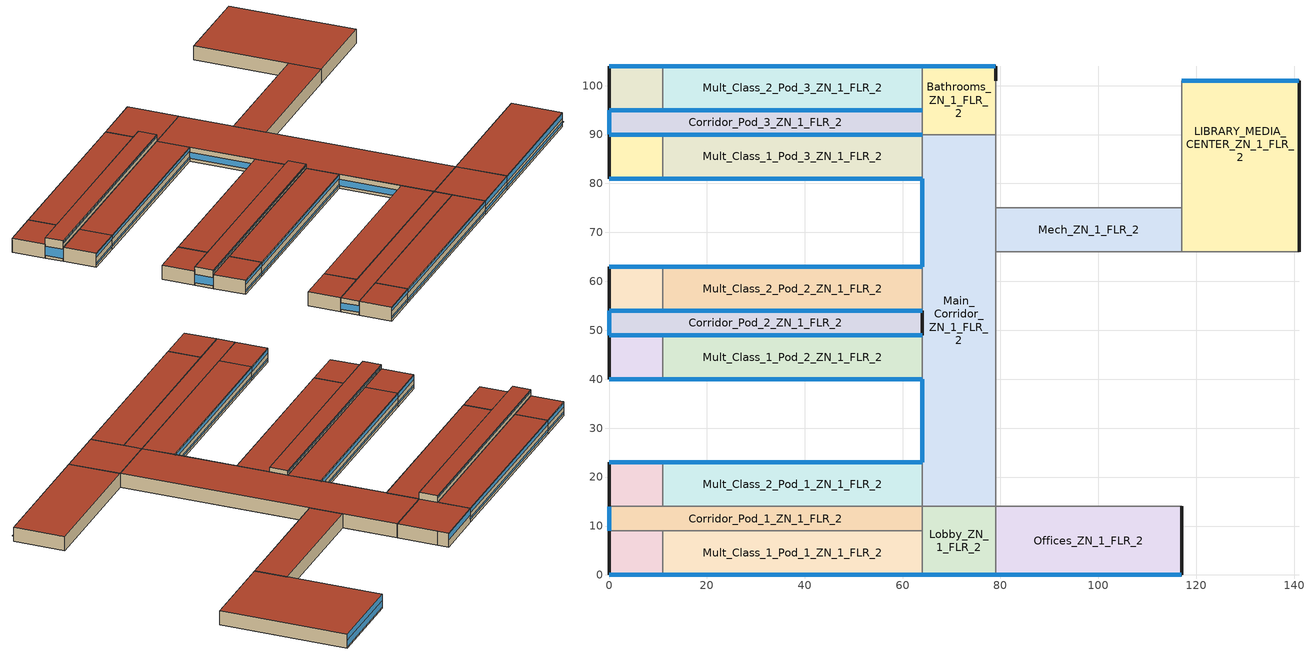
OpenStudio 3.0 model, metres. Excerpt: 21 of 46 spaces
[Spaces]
Bathrooms_ZN_1_FLR_2
 floor to Bathrooms_ZN_1_FLR_1: 79,104 79,90 64,90 64,104 z4
 wall outside: 79,101 79,104 64,104 z4:8
 wall to Mult_Class_2_Pod_3_ZN_1_FLR_2: 64,104 64,95 z4:8
 wall to Main_Corridor_ZN_1_FLR_2: 64,90 79,90 z4:8
 wall to Auditorium_ZN_1_FLR_1: 79,90 79,101 z4:8
 wall to Corridor_Pod_3_ZN_1_FLR_2: 64,95 64,90 z4:8
 window (ZEDG-K12 Daylight Glazing North): 78.97,104 64.03,104 z6.08:7.7
 roof outside: 79,90 79,104 64,104 64,90 z8
Mult_Class_2_Pod_3_ZN_1_FLR_2
 floor to Mult_Class_2_Pod_3_ZN_1_FLR_1: 64,104 64,95 11,95 11,104 z4
 wall outside: 64,104 11,104 z4:8
 wall to Corridor_Pod_3_ZN_1_FLR_2: 11,95 64,95 z4:8
 wall to Corner_Class_2_Pod_3_ZN_1_FLR_2: 11,104 11,95 z4:8
 window (ZEDG-K12 View Glazing North): 63.97,104 11.03,104 z4.76:5.21
 window (ZEDG-K12 Daylight Glazing North): 63.97,104 11.03,104 z6.66:7.7
 roof outside: 64,95 64,104 11,104 11,95 z8
Corner_Class_2_Pod_3_ZN_1_FLR_2
 floor to Corner_Class_2_Pod_3_ZN_1_FLR_1: 11,104 11,95 0,95 0,104 z4
 wall outside: 11,104 0,104 0,95 z4:8
 wall to Corridor_Pod_3_ZN_1_FLR_2: 0,95 11,95 z4:8
 window (ZEDG-K12 View Glazing North): 10.97,104 0.03,104 z4.76:5.21
 window (ZEDG-K12 Daylight Glazing North): 10.97,104 0.03,104 z6.66:7.7
 roof outside: 11,95 11,104 0,104 0,95 z8
Mult_Class_2_Pod_2_ZN_1_FLR_2
 floor to Mult_Class_2_Pod_2_ZN_1_FLR_1: 64,63 64,54 11,54 11,63 z4
 wall outside: 64,63 11,63 z4:8
 wall to Corner_Class_2_Pod_2_ZN_1_FLR_2: 11,63 11,54 z4:8
 wall to Corridor_Pod_2_ZN_1_FLR_2: 11,54 64,54 z4:8
 wall to Main_Corridor_ZN_1_FLR_2: 64,54 64,63 z4:8
 window (ZEDG-K12 View Glazing North): 63.97,63 11.03,63 z4.76:5.21
 window (ZEDG-K12 Daylight Glazing North): 63.97,63 11.03,63 z6.66:7.7
 roof outside: 64,54 64,63 11,63 11,54 z8
Corridor_Pod_2_ZN_1_FLR_2
 floor to Corridor_Pod_2_ZN_1_FLR_1: 64,54 64,49 0,49 0,54 z4
 wall outside: 0,54 0,49 z4:9.22; 0,49 64,49 64,54 0,54 z8:9.22
 wall to Corner_Class_1_Pod_2_ZN_1_FLR_2: 0,49 11,49 z4:8
 wall to Main_Corridor_ZN_1_FLR_2: 64,49 64,54 z4:8
 wall to Corner_Class_2_Pod_2_ZN_1_FLR_2: 11,54 0,54 z4:8
 wall to Mult_Class_1_Pod_2_ZN_1_FLR_2: 11,49 64,49 z4:8
 window (ZEDG-K12 Daylight Glazing North): 63.97,54 0.03,54 z8.63:8.91
 window (ZEDG-K12 Daylight Glazing South): 0.03,49 63.97,49 z8.7:8.91
 window (ZEDG-K12 View Glazing EastWest): 0,53.97 0,49.03 z4.76:7.13
 roof outside: 64,49 64,54 0,54 0,49 z9.22
Corner_Class_2_Pod_2_ZN_1_FLR_2
 floor to Corner_Class_2_Pod_2_ZN_1_FLR_1: 11,63 11,54 0,54 0,63 z4
 wall outside: 11,63 0,63 0,54 z4:8
 window (ZEDG-K12 View Glazing North): 10.97,63 0.03,63 z4.76:5.21
 window (ZEDG-K12 Daylight Glazing North): 10.97,63 0.03,63 z6.66:7.7
 roof outside: 11,54 11,63 0,63 0,54 z8
Mult_Class_1_Pod_2_ZN_1_FLR_2
 floor to Mult_Class_1_Pod_2_ZN_1_FLR_1: 64,49 64,40 11,40 11,49 z4
 wall outside: 11,40 64,40 z4:8
 wall to Main_Corridor_ZN_1_FLR_2: 64,40 64,49 z4:8
 wall to Corner_Class_1_Pod_2_ZN_1_FLR_2: 11,49 11,40 z4:8
 window (ZEDG-K12 View Glazing South): 11.03,40 63.97,40 z4.76:5.21
 window (ZEDG-K12 Daylight Glazing South): 11.03,40 63.97,40 z6.93:7.7
 roof outside: 64,40 64,49 11,49 11,40 z8
Mech_ZN_1_FLR_2
 floor to Mech_ZN_1_FLR_1: 117,75 117,66 79,66 79,75 z4
 wall to Main_Corridor_ZN_1_FLR_2: 79,75 79,66 z4:8
 wall to LIBRARY_MEDIA_CENTER_ZN_1_FLR_2: 117,66 117,75 z4:8
 wall to Gym_ZN_1_FLR_1: 79,66 117,66 z4:8
 wall to Auditorium_ZN_1_FLR_1: 117,75 79,75 z4:8
 roof outside: 117,66 117,75 79,75 79,66 z8
Corner_Class_2_Pod_1_ZN_1_FLR_2
 floor to Corner_Class_2_Pod_1_ZN_1_FLR_1: 11,23 11,14 0,14 0,23 z4
 wall outside: 11,23 0,23 0,14 z4:8
 wall to Mult_Class_2_Pod_1_ZN_1_FLR_2: 11,14 11,23 z4:8
 wall to Corridor_Pod_1_ZN_1_FLR_2: 0,14 11,14 z4:8
 window (ZEDG-K12 View Glazing North): 10.97,23 0.03,23 z4.76:5.21
 window (ZEDG-K12 Daylight Glazing North): 10.97,23 0.03,23 z6.66:7.7
 roof outside: 11,14 11,23 0,23 0,14 z8
Offices_ZN_1_FLR_2
 floor to Offices_ZN_1_FLR_1: 117,14 117,0 79,0 79,14 z4
 wall outside: 79,0 117,0 117,14 z4:8
 wall to Gym_ZN_1_FLR_1: 117,14 79,14 z4:8
 wall to Lobby_ZN_1_FLR_2: 79,14 79,0 z4:8
 window (ZEDG-K12 View Glazing South): 79.03,0 116.97,0 z4.76:5.46
 window (ZEDG-K12 Daylight Glazing South): 79.03,0 116.97,0 z6.5:7.7
 roof outside: 117,0 117,14 79,14 79,0 z8
LIBRARY_MEDIA_CENTER_ZN_1_FLR_2
 floor to Kitchen_ZN_1_FLR_1: 141,75 141,66 117,66 117,75 z4
 floor to Cafeteria_ZN_1_FLR_1: 141,101 141,75 117,75 117,101 z4
 wall outside: 141,66 141,101 117,101 z4:8
 wall to Aux_Gym_ZN_1_FLR_1: 117,66 141,66 z4:8
 wall to Auditorium_ZN_1_FLR_1: 117,101 117,75 z4:8
 window (ZEDG-K12 View Glazing North): 140.97,101 117.03,101 z4.38:6.13
 window (ZEDG-K12 Daylight Glazing North): 140.97,101 117.03,101 z6.17:7.97
 roof outside: 141,66 141,101 117,101 117,66 z8
Mult_Class_2_Pod_1_ZN_1_FLR_2
 floor to Mult_Class_2_Pod_1_ZN_1_FLR_1: 64,23 64,14 11,14 11,23 z4
 wall outside: 64,23 11,23 z4:8
 wall to Main_Corridor_ZN_1_FLR_2: 64,14 64,23 z4:8
 wall to Corridor_Pod_1_ZN_1_FLR_2: 11,14 64,14 z4:8
 window (ZEDG-K12 View Glazing North): 63.97,23 11.03,23 z4.76:5.21
 window (ZEDG-K12 Daylight Glazing North): 63.97,23 11.03,23 z6.66:7.7
 roof outside: 64,14 64,23 11,23 11,14 z8
Mult_Class_1_Pod_3_ZN_1_FLR_2
 floor to Mult_Class_1_Pod_3_ZN_1_FLR_1: 64,90 64,81 11,81 11,90 z4
 wall outside: 11,81 64,81 z4:8
 wall to Main_Corridor_ZN_1_FLR_2: 64,81 64,90 z4:8
 wall to Corner_Class_1_Pod_3_ZN_1_FLR_2: 11,90 11,81 z4:8
 wall to Corridor_Pod_3_ZN_1_FLR_2: 64,90 11,90 z4:8
 window (ZEDG-K12 View Glazing South): 11.03,81 63.97,81 z4.76:5.21
 window (ZEDG-K12 Daylight Glazing South): 11.03,81 63.97,81 z6.93:7.7
 roof outside: 64,81 64,90 11,90 11,81 z8
Corridor_Pod_1_ZN_1_FLR_2
 floor to Corridor_Pod_1_ZN_1_FLR_1: 64,14 64,9 0,9 0,14 z4
 wall outside: 0,14 0,9 z4:8
 wall to Mult_Class_1_Pod_1_ZN_1_FLR_2: 11,9 64,9 z4:8
 wall to Lobby_ZN_1_FLR_2: 64,9 64,14 z4:8
 wall to Corner_Class_1_Pod_1_ZN_1_FLR_2: 0,9 11,9 z4:8
 window (ZEDG-K12 View Glazing EastWest): 0,13.97 0,9.03 z4.76:6.58
 roof outside: 64,9 64,14 0,14 0,9 z8
Corridor_Pod_3_ZN_1_FLR_2
 floor to Corridor_Pod_3_ZN_1_FLR_1: 64,95 64,90 0,90 0,95 z4
 wall outside: 0,95 0,90 z4:9.83; 0,90 64,90 / 64,95 0,95 z8:9.83
 wall to Corner_Class_1_Pod_3_ZN_1_FLR_2: 0,90 11,90 z4:8
 window (ZEDG-K12 Daylight Glazing South): 0.03,90 63.97,90 z9.31:9.52
 window (ZEDG-K12 Daylight Glazing North): 63.97,95 0.03,95 z9.24:9.52
 window (ZEDG-K12 View Glazing EastWest): 0,94.97 0,90.03 z4.76:7.41
 roof outside: 64,90 64,95 0,95 0,90 z9.83
Mult_Class_1_Pod_1_ZN_1_FLR_2
 floor to Mult_Class_1_Pod_1_ZN_1_FLR_1: 64,9 64,0 11,0 11,9 z4
 wall outside: 11,0 64,0 z4:8
 wall to Lobby_ZN_1_FLR_2: 64,0 64,9 z4:8
 wall to Corner_Class_1_Pod_1_ZN_1_FLR_2: 11,9 11,0 z4:8
 window (ZEDG-K12 View Glazing South): 11.03,0 63.97,0 z4.76:5.21
 window (ZEDG-K12 Daylight Glazing South): 11.03,0 63.97,0 z6.93:7.7
 roof outside: 64,0 64,9 11,9 11,0 z8
Lobby_ZN_1_FLR_2
 floor to Lobby_ZN_1_FLR_1: 79,14 79,0 64,0 64,14 z4
 wall outside: 64,0 79,0 z4:8
 wall to Main_Corridor_ZN_1_FLR_2: 79,14 64,14 z4:8
 window (ZEDG-K12 View Glazing South): 64.03,0 78.97,0 z4.76:5.46
 window (ZEDG-K12 Daylight Glazing South): 64.03,0 78.97,0 z6.5:7.7
 roof outside: 79,0 79,14 64,14 64,0 z8
Main_Corridor_ZN_1_FLR_2
 floor to Main_Corridor_ZN_1_FLR_1: 79,90 79,14 64,14 64,90 z4
 wall outside: 64,81 64,63 / 64,40 64,23 z4:8
 wall to Auditorium_ZN_1_FLR_1: 79,75 79,90 z4:8
 wall to Gym_ZN_1_FLR_1: 79,14 79,66 z4:8
 window (ZEDG-K12 View Glazing EastWest): 64,80.97 64,63.03 / 64,39.97 64,23.03 z4.76:6.57
 roof outside: 79,14 79,90 64,90 64,14 z8
Corner_Class_1_Pod_1_ZN_1_FLR_2
 floor to Corner_Class_1_Pod_1_ZN_1_FLR_1: 11,9 11,0 0,0 0,9 z4
 wall outside: 0,9 0,0 11,0 z4:8
 window (ZEDG-K12 View Glazing South): 0.03,0 10.97,0 z4.76:5.21
 window (ZEDG-K12 Daylight Glazing South): 0.03,0 10.97,0 z6.93:7.7
 roof outside: 11,0 11,9 0,9 0,0 z8
Corner_Class_1_Pod_2_ZN_1_FLR_2
 floor to Corner_Class_1_Pod_2_ZN_1_FLR_1: 11,49 11,40 0,40 0,49 z4
 wall outside: 0,49 0,40 11,40 z4:8
 window (ZEDG-K12 View Glazing South): 0.03,40 10.97,40 z4.76:5.21
 window (ZEDG-K12 Daylight Glazing South): 0.03,40 10.97,40 z6.93:7.7
 roof outside: 11,40 11,49 0,49 0,40 z8
Corner_Class_1_Pod_3_ZN_1_FLR_2
 floor to Corner_Class_1_Pod_3_ZN_1_FLR_1: 11,90 11,81 0,81 0,90 z4
 wall outside: 0,90 0,81 11,81 z4:8
 window (ZEDG-K12 View Glazing South): 0.03,81 10.97,81 z4.76:5.21
 window (ZEDG-K12 Daylight Glazing South): 0.03,81 10.97,81 z6.93:7.7
 roof outside: 11,81 11,90 0,90 0,81 z8
shading: 11.03,81 11.03,80.77 63.97,80.77 63.97,81 z5.21; 11.03,40 11.03,39.77 63.97,39.77 63.97,40 z5.21; 0.03,81 0.03,80.77 10.97,80.77 10.97,81 z5.21; 0.03,0 0.03,-0.23 10.97,-0.23 10.97,0 z5.21; 0.03,40 0.03,39.77 10.97,39.77 10.97,40 z5.21; 64.03,0 64.03,-0.35 78.97,-0.35 78.97,0 z5.46; 11.03,0 11.03,-0.23 63.97,-0.23 63.97,0 z5.21; 79.03,0 79.03,-0.35 116.97,-0.35 116.97,0 z5.46
[Site]
USA IL-CHICAGO-OHARE: Latitude {deg}=41.98; Longitude {deg}=-87.92; Time Zone {hr}=-6; Elevation {m}=201; Terrain=City
[SizingPeriod:DesignDay] Barometric Pressure {Pa}=99063; Rain Indicator=0; Snow Indicator=0; Day of Month=21; Daylight Saving Time Indicator=0; Humidity Indicating Type=Wetbulb; Solar Model Indicator=ASHRAEClearSky
Name | Maximum Dry-Bulb Temperature {C} | Daily Dry-Bulb Temperature Range {deltaC} | Humidity Indicating Conditions at Maximum Dry-Bulb | Wind Speed {m/s} | Wind Direction {deg} | Sky Clearness | Month | Day Type
CHICAGO Ann Clg .4% Condns WB=>MDB | 31.2 | 10.7 | 25.5 | 5.3 | 230 | 1 | 7 | SummerDesignDay
CHICAGO Ann Htg 99.6% Condns DB | -20.6 | 0 | -20.6 | 4.9 | 270 | 0 | 1 | WinterDesignDay
[Building]
Ref Bldg Secondary School New2004_v1.3_5.0: North Axis {deg}=0; Space Type=ASHRAE 90.1-2004 SecondarySchool Classroom; Default Construction Set=ASHRAE 90.1-2004 ClimateZone 5-6 (s scho) ConstSet
[ClimateZones]
Climate Zone Institution Name 1=ASHRAE; Climate Zone Document Name 1=ANSI/ASHRAE Standard 169; Climate Zone Document Year 1=2006; Climate Zone Value 1=5B; Climate Zone Institution Name 2=CEC; Climate Zone Document Name 2=California Climate Zone Descriptions; Climate Zone Document Year 2=1995
[WindowMaterial:Gas] Gas Type=Air
Name | Thickness {m} | Thickness
Air | 0.0127
000 Air 13mm |  | 0.0127
[Material]
Name | Roughness | Thickness {m} | Conductivity {W/m-K} | Density {kg/m3} | Specific Heat {J/kg-K} | Thermal Absorptance | Solar Absorptance | Visible Absorptance
Wood Siding | MediumSmooth | 0.01 | 0.11 | 544.62 | 1210 | 0.9 | 0.78 | 0.78
1/2IN Gypsum | Smooth | 0.0127 | 0.16 | 784.9 | 830 | 0.9 | 0.92 | 0.92
Metal Decking | MediumSmooth | 0.0015 | 45.006 | 7680 | 418.4 | 0.9 | 0.7 | 0.3
MAT-CC05 4 HW CONCRETE | Rough | 0.1016 | 1.311 | 2240 | 836.8 | 0.9 | 0.7 | 0.7
Roof Membrane | VeryRough | 0.0095 | 0.16 | 1121.29 | 1460 | 0.9 | 0.7 | 0.7
000 G05 25mm wood | MediumSmooth | 0.0254 | 0.15 | 608 | 1630
Steel Frame NonRes Wall Insulation-2.10 | MediumRough | 0.0870565 | 0.049 | 265 | 836.8 | 0.9 | 0.7 | 0.7
IEAD NonRes Roof Insulation-2.85 | MediumRough | 0.127339 | 0.049 | 265 | 836.8 | 0.9 | 0.7 | 0.7
000 F16 Acoustic tile | MediumSmooth | 0.0191 | 0.06 | 368 | 590
000 M11 100mm lightweight concrete | MediumRough | 0.1016 | 0.53 | 1280 | 840
000 G01a 19mm gypsum board | MediumSmooth | 0.019 | 0.16 | 800 | 1090
000 F08 Metal surface | Smooth | 0.0008 | 45.28 | 7824 | 500
000 I01 25mm insulation board | MediumRough | 0.0254 | 0.03 | 43 | 1210
[Material:NoMass]
CP02 CARPET PAD: Roughness=VeryRough; Thermal Resistance {m2-K/W}=0.2165; Thermal Absorptance=0.9; Solar Absorptance=0.7; Visible Absorptance=0.8
[Construction]
000 Interior Partition; 000 Interior Door: 000 G05 25mm wood
000 ExtSlabCarpet 4in ClimateZone 1-8: MAT-CC05 4 HW CONCRETE, CP02 CARPET PAD
ASHRAE 90.1-2004 ExtWall SteelFrame ClimateZone 5-6: Wood Siding, Steel Frame NonRes Wall Insulation-2.10, 1/2IN Gypsum
ASHRAE 90.1-2004 ExtRoof IEAD ClimateZone 5-6: Roof Membrane, IEAD NonRes Roof Insulation-2.85, Metal Decking
000 Interior Floor: 000 F16 Acoustic tile, 000 F05 Ceiling air space resistance, 000 M11 100mm lightweight concrete
000 Interior Wall: 000 G01a 19mm gypsum board, 000 F04 Wall air space resistance, 000 G01a 19mm gypsum board
000 Interior Ceiling: 000 M11 100mm lightweight concrete, 000 F05 Ceiling air space resistance, 000 F16 Acoustic tile
ASHRAE 90.1-2004 ExtWindow ClimateZone 4-6: Fixed Window 3.24/0.39/0.31
000 Exterior Door: 000 F08 Metal surface, 000 I01 25mm insulation board
000 Exterior Window: 000 Clear 3mm, 000 Air 13mm, 000 Clear 3mm
000 Interior Window: 000 Clear 3mm
ZEDG-K12 View Glazing North: ZEDG-K12 View Glazing North-mat
ZEDG-K12 View Glazing South: ZEDG-K12 View Glazing South-mat
ZEDG-K12 View Glazing EastWest: ZEDG-K12 View Glazing EastWest-mat
ZEDG-K12 Daylight Glazing South: ZEDG-K12 Daylight Glazing South-mat
ZEDG-K12 Daylight Glazing North: ZEDG-K12 Daylight Glazing North-mat
[WindowMaterial:Glazing]
000 Clear 3mm: Optical Data Type=SpectralAverage; Thickness=0.003; Solar Transmittance at Normal Incidence=0.837; Front Side Solar Reflectance at Normal Incidence=0.075; Back Side Solar Reflectance at Normal Incidence=0.075; Visible Transmittance at Normal Incidence=0.898; Front Side Visible Reflectance at Normal Incidence=0.081; Back Side Visible Reflectance at Normal Incidence=0.081; Infrared Transmittance at Normal Incidence=0; Front Side Infrared Hemispherical Emissivity=0.84; Back Side Infrared Hemispherical Emissivity=0.84; Conductivity=0.9
[WindowMaterial:SimpleGlazingSystem]
Name | U-Factor | Solar Heat Gain Coefficient | Visible Transmittance | U-Factor {W/m2-K}
Fixed Window 3.24/0.39/0.31 | 3.23646 | 0.39 | 0.31
ZEDG-K12 View Glazing North-mat; ZEDG-K12 View Glazing South-mat; ZEDG-K12 View Glazing EastWest-mat |  | 0.36 | 0.3 | 2.04417
ZEDG-K12 Daylight Glazing South-mat; ZEDG-K12 Daylight Glazing North-mat |  | 0.58 | 0.8 | 2.04417
[DefaultConstructionSet]
ASHRAE 90.1-2004 ClimateZone 5-6 (s scho) ConstSet: Default Exterior Surface Constructions=ASHRAE 90.1-2004 ClimateZone 5-6 (s scho) Exterior DefSurfCons; Default Interior Surface Constructions=000 Interior DefSurfCons; Default Ground Contact Surface Constructions=000 Ground DefSurfCons; Default Exterior SubSurface Constructions=ASHRAE 90.1-2004 ClimateZone 5-6 (s scho) Exterior DefSubCons; Default Interior SubSurface Constructions=000 Interior DefSubCons; Interior Partition Construction=000 Interior Partition
[DefaultSurfaceConstructions]
Name | Floor Construction | Wall Construction | Roof Ceiling Construction
ASHRAE 90.1-2004 ClimateZone 5-6 (s scho) Exterior DefSurfCons | 000 ExtSlabCarpet 4in ClimateZone 1-8 | ASHRAE 90.1-2004 ExtWall SteelFrame ClimateZone 5-6 | ASHRAE 90.1-2004 ExtRoof IEAD ClimateZone 5-6
000 Interior DefSurfCons | 000 Interior Floor | 000 Interior Wall | 000 Interior Ceiling
000 Ground DefSurfCons | 000 ExtSlabCarpet 4in ClimateZone 1-8 | 000 ExtSlabCarpet 4in ClimateZone 1-8 | 000 ExtSlabCarpet 4in ClimateZone 1-8
[DefaultSubSurfaceConstructions] Glass Door Construction=000 Exterior Window; Tubular Daylight Dome Construction=000 Interior Window; Tubular Daylight Diffuser Construction=000 Interior Window
Name | Fixed Window Construction | Operable Window Construction | Door Construction | Skylight Construction
ASHRAE 90.1-2004 ClimateZone 5-6 (s scho) Exterior DefSubCons | ASHRAE 90.1-2004 ExtWindow ClimateZone 4-6 | ASHRAE 90.1-2004 ExtWindow ClimateZone 4-6 | 000 Exterior Door
000 Interior DefSubCons | 000 Interior Window | 000 Interior Window | 000 Interior Door | 000 Exterior Window
[Material:AirGap]
Name | Thermal Resistance
000 F05 Ceiling air space resistance | 0.18
000 F04 Wall air space resistance | 0.15
[WindowMaterial:Blind]
Window Material Blind 1: Slat Width {m}=0.025; Slat Separation {m}=0.01875; Front Side Slat Beam Solar Reflectance=0.5; Back Side Slat Beam Solar Reflectance=0.5; Front Side Slat Diffuse Solar Reflectance=0.5; Back Side Slat Diffuse Solar Reflectance=0.5; Slat Beam Visible Transmittance=0
[ThermalZone] Multiplier=1; Use Ideal Air Loads=No
Name | Primary Daylighting Control | Fraction of Zone Controlled by Primary Daylighting Control | Thermostat | Secondary Daylighting Control | Fraction of Zone Controlled by Secondary Daylighting Control
Mult_Class_1_Pod_1_ZN_1_FLR_2 Thermal Zone | Mult_Class_1_Pod_1_ZN_1_FLR_2 sensor | 0.444444 | Thermostat Setpoint Dual Setpoint 1
Offices_ZN_1_FLR_2 Thermal Zone | Offices_ZN_1_FLR_2 sensor | 0.285714 | Thermostat Setpoint Dual Setpoint 1
Bathrooms_ZN_1_FLR_2 Thermal Zone | Bathrooms_ZN_1_FLR_2 sensor | 0.285714 | Thermostat Setpoint Dual Setpoint 2
Corner_Class_2_Pod_3_ZN_1_FLR_2 Thermal Zone | Corner_Class_2_Pod_3_ZN_1_FLR_2 sensor | 0.444444 | Thermostat Setpoint Dual Setpoint 1
Mult_Class_2_Pod_3_ZN_1_FLR_2 Thermal Zone | Mult_Class_2_Pod_3_ZN_1_FLR_2 sensor | 0.444444 | Thermostat Setpoint Dual Setpoint 1
Corner_Class_1_Pod_3_ZN_1_FLR_2 Thermal Zone | Corner_Class_1_Pod_3_ZN_1_FLR_2 sensor | 0.444444 | Thermostat Setpoint Dual Setpoint 1
Corner_Class_2_Pod_1_ZN_1_FLR_2 Thermal Zone | Corner_Class_2_Pod_1_ZN_1_FLR_2 sensor | 0.444444 | Thermostat Setpoint Dual Setpoint 1
Mult_Class_2_Pod_2_ZN_1_FLR_2 Thermal Zone | Mult_Class_2_Pod_2_ZN_1_FLR_2 sensor | 0.444444 | Thermostat Setpoint Dual Setpoint 1
Corridor_Pod_2_ZN_1_FLR_2 Thermal Zone | Corridor_Pod_2_ZN_1_FLR_2 sensor | 0.5 | Thermostat Setpoint Dual Setpoint 2 | Corridor_Pod_2_ZN_1_FLR_2 sensor 1 | 0.5
Corner_Class_1_Pod_1_ZN_1_FLR_2 Thermal Zone | Corner_Class_1_Pod_1_ZN_1_FLR_2 sensor | 0.444444 | Thermostat Setpoint Dual Setpoint 1
Corner_Class_2_Pod_2_ZN_1_FLR_2 Thermal Zone | Corner_Class_2_Pod_2_ZN_1_FLR_2 sensor | 0.444444 | Thermostat Setpoint Dual Setpoint 1
Mult_Class_1_Pod_2_ZN_1_FLR_2 Thermal Zone | Mult_Class_1_Pod_2_ZN_1_FLR_2 sensor | 0.444444 | Thermostat Setpoint Dual Setpoint 1
LIBRARY_MEDIA_CENTER_ZN_1_FLR_2 Thermal Zone | LIBRARY_MEDIA_CENTER_ZN_1_FLR_2 sensor | 0.114286 | Thermostat Setpoint Dual Setpoint 1
Corridor_Pod_1_ZN_1_FLR_2 Thermal Zone; Mech_ZN_1_FLR_2 Thermal Zone; Main_Corridor_ZN_1_FLR_2 Thermal Zone |  |  | Thermostat Setpoint Dual Setpoint 2
Mult_Class_2_Pod_1_ZN_1_FLR_2 Thermal Zone | Mult_Class_2_Pod_1_ZN_1_FLR_2 sensor | 0.444444 | Thermostat Setpoint Dual Setpoint 1
Mult_Class_1_Pod_3_ZN_1_FLR_2 Thermal Zone | Mult_Class_1_Pod_3_ZN_1_FLR_2 sensor | 0.444444 | Thermostat Setpoint Dual Setpoint 1
Corridor_Pod_3_ZN_1_FLR_2 Thermal Zone | Corridor_Pod_3_ZN_1_FLR_2 sensor | 0.5 | Thermostat Setpoint Dual Setpoint 2 | Corridor_Pod_3_ZN_1_FLR_2 sensor 1 | 0.5
Lobby_ZN_1_FLR_2 Thermal Zone | Lobby_ZN_1_FLR_2 sensor | 0.285714 | Thermostat Setpoint Dual Setpoint 2
Corner_Class_1_Pod_2_ZN_1_FLR_2 Thermal Zone | Corner_Class_1_Pod_2_ZN_1_FLR_2 sensor | 0.444444 | Thermostat Setpoint Dual Setpoint 1
[Sizing:Zone] Zone Cooling Design Supply Air Temperature Input Method=SupplyAirTemperature; Zone Cooling Design Supply Air Temperature {C}=14; Zone Cooling Design Supply Air Temperature Difference {deltaC}=11.11; Zone Heating Design Supply Air Temperature Input Method=SupplyAirTemperature; Zone Heating Design Supply Air Temperature {C}=40; Zone Heating Design Supply Air Temperature Difference {deltaC}=11.11; Zone Cooling Design Supply Air Humidity Ratio {kg-H2O/kg-air}=0.0085; Zone Heating Design Supply Air Humidity Ratio {kg-H2O/kg-air}=0.008; Heating Design Air Flow Method=DesignDay; Account for Dedicated Outdoor Air System=No; Dedicated Outdoor Air System Control Strategy=NeutralSupplyAir; Dedicated Outdoor Air Low Setpoint Temperature for Design {C}=Autosize; Dedicated Outdoor Air High Setpoint Temperature for Design {C}=Autosize
Name | Cooling Design Air Flow Method
Bathrooms_ZN_1_FLR_1 Thermal Zone; Corner_Class_1_Pod_1_ZN_1_FLR_1 Thermal Zone; Corner_Class_1_Pod_1_ZN_1_FLR_2 Thermal Zone; Cafeteria_ZN_1_FLR_1 Thermal Zone
Mech_ZN_1_FLR_1 Thermal Zone; Corner_Class_2_Pod_3_ZN_1_FLR_1 Thermal Zone; Mult_Class_1_Pod_2_ZN_1_FLR_1 Thermal Zone; Mult_Class_1_Pod_1_ZN_1_FLR_2 Thermal Zone; Offices_ZN_1_FLR_2 Thermal Zone; Bathrooms_ZN_1_FLR_2 Thermal Zone; Mult_Class_2_Pod_2_ZN_1_FLR_1 Thermal Zone; Corner_Class_2_Pod_3_ZN_1_FLR_2 Thermal Zone; Mult_Class_2_Pod_3_ZN_1_FLR_2 Thermal Zone; Mult_Class_1_Pod_3_ZN_1_FLR_1 Thermal Zone; Corner_Class_1_Pod_3_ZN_1_FLR_2 Thermal Zone; Corner_Class_2_Pod_1_ZN_1_FLR_2 Thermal Zone; Corner_Class_2_Pod_2_ZN_1_FLR_1 Thermal Zone; Gym_ZN_1_FLR_1 Thermal Zone; Corner_Class_2_Pod_1_ZN_1_FLR_1 Thermal Zone; Mult_Class_2_Pod_1_ZN_1_FLR_1 Thermal Zone; Auditorium_ZN_1_FLR_1 Thermal Zone; Aux_Gym_ZN_1_FLR_1 Thermal Zone; Mult_Class_2_Pod_2_ZN_1_FLR_2 Thermal Zone; Corner_Class_1_Pod_2_ZN_1_FLR_1 Thermal Zone; Offices_ZN_1_FLR_1 Thermal Zone; Corridor_Pod_2_ZN_1_FLR_2 Thermal Zone; Corner_Class_2_Pod_2_ZN_1_FLR_2 Thermal Zone; Mult_Class_1_Pod_2_ZN_1_FLR_2 Thermal Zone; LIBRARY_MEDIA_CENTER_ZN_1_FLR_2 Thermal Zone; Lobby_ZN_1_FLR_1 Thermal Zone; Corridor_Pod_1_ZN_1_FLR_2 Thermal Zone; Corridor_Pod_1_ZN_1_FLR_1 Thermal Zone; Main_Corridor_ZN_1_FLR_1 Thermal Zone; Mech_ZN_1_FLR_2 Thermal Zone; Corridor_Pod_3_ZN_1_FLR_1 Thermal Zone; Kitchen_ZN_1_FLR_1 Thermal Zone; Corner_Class_1_Pod_3_ZN_1_FLR_1 Thermal Zone; Corridor_Pod_2_ZN_1_FLR_1 Thermal Zone; Mult_Class_2_Pod_1_ZN_1_FLR_2 Thermal Zone; Mult_Class_1_Pod_3_ZN_1_FLR_2 Thermal Zone; Corridor_Pod_3_ZN_1_FLR_2 Thermal Zone; Mult_Class_1_Pod_1_ZN_1_FLR_1 Thermal Zone; Lobby_ZN_1_FLR_2 Thermal Zone; Main_Corridor_ZN_1_FLR_2 Thermal Zone; Corner_Class_1_Pod_2_ZN_1_FLR_2 Thermal Zone; Mult_Class_2_Pod_3_ZN_1_FLR_1 Thermal Zone | DesignDay
[Space] Building Story=Building Story 2; Part of Total Floor Area=Yes
Name | Thermal Zone | Space Type
Mult_Class_1_Pod_1_ZN_1_FLR_2 | Mult_Class_1_Pod_1_ZN_1_FLR_2 Thermal Zone
Offices_ZN_1_FLR_2 | Offices_ZN_1_FLR_2 Thermal Zone | ASHRAE 90.1-2004 SecondarySchool Office
Bathrooms_ZN_1_FLR_2 | Bathrooms_ZN_1_FLR_2 Thermal Zone | ASHRAE 90.1-2004 SecondarySchool Restroom
Corner_Class_2_Pod_3_ZN_1_FLR_2 | Corner_Class_2_Pod_3_ZN_1_FLR_2 Thermal Zone
Mult_Class_2_Pod_3_ZN_1_FLR_2 | Mult_Class_2_Pod_3_ZN_1_FLR_2 Thermal Zone
Corner_Class_1_Pod_3_ZN_1_FLR_2 | Corner_Class_1_Pod_3_ZN_1_FLR_2 Thermal Zone
Corner_Class_2_Pod_1_ZN_1_FLR_2 | Corner_Class_2_Pod_1_ZN_1_FLR_2 Thermal Zone
Mult_Class_2_Pod_2_ZN_1_FLR_2 | Mult_Class_2_Pod_2_ZN_1_FLR_2 Thermal Zone
Corridor_Pod_2_ZN_1_FLR_2 | Corridor_Pod_2_ZN_1_FLR_2 Thermal Zone | ASHRAE 90.1-2004 SecondarySchool Corridor
Corner_Class_1_Pod_1_ZN_1_FLR_2 | Corner_Class_1_Pod_1_ZN_1_FLR_2 Thermal Zone
Corner_Class_2_Pod_2_ZN_1_FLR_2 | Corner_Class_2_Pod_2_ZN_1_FLR_2 Thermal Zone
Mult_Class_1_Pod_2_ZN_1_FLR_2 | Mult_Class_1_Pod_2_ZN_1_FLR_2 Thermal Zone
LIBRARY_MEDIA_CENTER_ZN_1_FLR_2 | LIBRARY_MEDIA_CENTER_ZN_1_FLR_2 Thermal Zone | ASHRAE 90.1-2004 SecondarySchool Library
Corridor_Pod_1_ZN_1_FLR_2 | Corridor_Pod_1_ZN_1_FLR_2 Thermal Zone | ASHRAE 90.1-2004 SecondarySchool Corridor
Mech_ZN_1_FLR_2 | Mech_ZN_1_FLR_2 Thermal Zone | ASHRAE 90.1-2004 SecondarySchool Mechanical
Mult_Class_2_Pod_1_ZN_1_FLR_2 | Mult_Class_2_Pod_1_ZN_1_FLR_2 Thermal Zone
Mult_Class_1_Pod_3_ZN_1_FLR_2 | Mult_Class_1_Pod_3_ZN_1_FLR_2 Thermal Zone
Corridor_Pod_3_ZN_1_FLR_2 | Corridor_Pod_3_ZN_1_FLR_2 Thermal Zone | ASHRAE 90.1-2004 SecondarySchool Corridor
Lobby_ZN_1_FLR_2 | Lobby_ZN_1_FLR_2 Thermal Zone | ASHRAE 90.1-2004 SecondarySchool Lobby
Main_Corridor_ZN_1_FLR_2 | Main_Corridor_ZN_1_FLR_2 Thermal Zone | ASHRAE 90.1-2004 SecondarySchool Corridor
Corner_Class_1_Pod_2_ZN_1_FLR_2 | Corner_Class_1_Pod_2_ZN_1_FLR_2 Thermal Zone
[ThermostatSetpoint:DualSetpoint]
Name | Heating Setpoint Temperature Schedule | Cooling Setpoint Temperature Schedule
Thermostat Setpoint Dual Setpoint 1 | SecondarySchool HtgSetp | SecondarySchool ClgSetp
Thermostat Setpoint Dual Setpoint 2 | SecondarySchool HtgSetp BathCorrMechKitchen | SecondarySchool ClgSetp BathCorrMechKitchen
[People:Definition] Number of People Calculation Method=People/Area; Number of People=0; Fraction Radiant=0.3
Name | People per Space Floor Area
SecondarySchool Classroom PeopDef | 0.249938
SecondarySchool Corridor PeopDef | 0.100212
SecondarySchool Library PeopDef | 0.226042
SecondarySchool Lobby PeopDef | 0
SecondarySchool Mechanical PeopDef | 0.0100104
SecondarySchool Office PeopDef | 0.0500522
SecondarySchool Restroom PeopDef | 0.0999967
[Lights:Definition] Design Level Calculation Method=Watts/Area; Lighting Level=0
Name | Watts per Space Floor Area
ASHRAE 90.1-2004 SecondarySchool Classroom LightsDef | 15.0695
ASHRAE 90.1-2004 SecondarySchool Corridor LightsDef | 5.38196
ASHRAE 90.1-2004 SecondarySchool Library LightsDef; ASHRAE 90.1-2004 SecondarySchool Lobby LightsDef | 13.9931
ASHRAE 90.1-2004 SecondarySchool Mechanical LightsDef | 16.1459
ASHRAE 90.1-2004 SecondarySchool Office LightsDef | 11.8403
ASHRAE 90.1-2004 SecondarySchool Restroom LightsDef | 9.68752
[ElectricEquipment:Definition] Design Level Calculation Method=Watts/Area; Design Level=0
Name | Watts per Space Floor Area
ASHRAE 90.1-2004 SecondarySchool Classroom ElecDef; ASHRAE 90.1-2004 SecondarySchool Library ElecDef | 10.0104
ASHRAE 90.1-2004 SecondarySchool Corridor ElecDef; ASHRAE 90.1-2004 SecondarySchool Lobby ElecDef; ASHRAE 90.1-2004 SecondarySchool Mechanical ElecDef; ASHRAE 90.1-2004 SecondarySchool Restroom ElecDef | 3.98265
ASHRAE 90.1-2004 SecondarySchool Office ElecDef | 10.7639
[DesignSpecification:OutdoorAir] Outdoor Air Method=Sum; Outdoor Air Flow Rate=0; Outdoor Air Flow Air Changes per Hour=0
Name | Outdoor Air Flow per Person | Outdoor Air Flow per Floor Area
SecondarySchool Classroom Outdoor Air; SecondarySchool Library Outdoor Air | 0.0086106 | 0
SecondarySchool Corridor Outdoor Air; SecondarySchool Lobby Outdoor Air | 0 | 0.000508
SecondarySchool Mechanical Outdoor Air | 0 | 0.000254
SecondarySchool Office Outdoor Air | 0.0107645 | 0
SecondarySchool Restroom Outdoor Air | 0.0269088 | 0
[BuildingStory]
Building Story 2: Nominal Z Coordinate {m}=4
[SpaceType] Standards Building Type=SecondarySchool
Name | Default Schedule Set | Design Specification Outdoor Air Object | Standards Space Type
ASHRAE 90.1-2004 SecondarySchool Classroom | SecondarySchool Classroom Schedules | SecondarySchool Classroom Outdoor Air | Classroom
ASHRAE 90.1-2004 SecondarySchool Corridor | SecondarySchool Corridor Schedules | SecondarySchool Corridor Outdoor Air | Corridor
ASHRAE 90.1-2004 SecondarySchool Library | SecondarySchool Library Schedules | SecondarySchool Library Outdoor Air | Library
ASHRAE 90.1-2004 SecondarySchool Lobby | SecondarySchool Lobby Schedules | SecondarySchool Lobby Outdoor Air | Lobby
ASHRAE 90.1-2004 SecondarySchool Mechanical | SecondarySchool Mechanical Schedules | SecondarySchool Mechanical Outdoor Air | Mechanical
ASHRAE 90.1-2004 SecondarySchool Office | SecondarySchool Office Schedules | SecondarySchool Office Outdoor Air | Office
ASHRAE 90.1-2004 SecondarySchool Restroom | SecondarySchool Restroom Schedules | SecondarySchool Restroom Outdoor Air | Restroom
[DefaultScheduleSet] People Activity Level Schedule=SecondarySchool Activity; Lighting Schedule=SecondarySchool Bldg Light; Electric Equipment Schedule=SecondarySchool Bldg Equip; Infiltration Schedule=SecondarySchool Infil
Name | Number of People Schedule
SecondarySchool Classroom Schedules; SecondarySchool Corridor Schedules; SecondarySchool Library Schedules; SecondarySchool Lobby Schedules; SecondarySchool Mechanical Schedules; SecondarySchool Restroom Schedules | SecondarySchool Bldg Occ
SecondarySchool Office Schedules | SecondarySchool Office Occ
[People]
Name | People Definition | Space or SpaceType
ASHRAE 90.1-2004 SecondarySchool Classroom PeopInst | SecondarySchool Classroom PeopDef | ASHRAE 90.1-2004 SecondarySchool Classroom
ASHRAE 90.1-2004 SecondarySchool Corridor PeopInst | SecondarySchool Corridor PeopDef | ASHRAE 90.1-2004 SecondarySchool Corridor
ASHRAE 90.1-2004 SecondarySchool Library PeopInst | SecondarySchool Library PeopDef | ASHRAE 90.1-2004 SecondarySchool Library
ASHRAE 90.1-2004 SecondarySchool Lobby PeopInst | SecondarySchool Lobby PeopDef | ASHRAE 90.1-2004 SecondarySchool Lobby
ASHRAE 90.1-2004 SecondarySchool Mechanical PeopInst | SecondarySchool Mechanical PeopDef | ASHRAE 90.1-2004 SecondarySchool Mechanical
ASHRAE 90.1-2004 SecondarySchool Office PeopInst | SecondarySchool Office PeopDef | ASHRAE 90.1-2004 SecondarySchool Office
ASHRAE 90.1-2004 SecondarySchool Restroom PeopInst | SecondarySchool Restroom PeopDef | ASHRAE 90.1-2004 SecondarySchool Restroom
[Lights]
Name | Lights Definition | Space or SpaceType
ASHRAE 90.1-2004 SecondarySchool Classroom LightsInst | ASHRAE 90.1-2004 SecondarySchool Classroom LightsDef | ASHRAE 90.1-2004 SecondarySchool Classroom
ASHRAE 90.1-2004 SecondarySchool Corridor LightsInst | ASHRAE 90.1-2004 SecondarySchool Corridor LightsDef | ASHRAE 90.1-2004 SecondarySchool Corridor
ASHRAE 90.1-2004 SecondarySchool Library LightsInst | ASHRAE 90.1-2004 SecondarySchool Library LightsDef | ASHRAE 90.1-2004 SecondarySchool Library
ASHRAE 90.1-2004 SecondarySchool Lobby LightsInst | ASHRAE 90.1-2004 SecondarySchool Lobby LightsDef | ASHRAE 90.1-2004 SecondarySchool Lobby
ASHRAE 90.1-2004 SecondarySchool Mechanical LightsInst | ASHRAE 90.1-2004 SecondarySchool Mechanical LightsDef | ASHRAE 90.1-2004 SecondarySchool Mechanical
ASHRAE 90.1-2004 SecondarySchool Office LightsInst | ASHRAE 90.1-2004 SecondarySchool Office LightsDef | ASHRAE 90.1-2004 SecondarySchool Office
ASHRAE 90.1-2004 SecondarySchool Restroom LightsInst | ASHRAE 90.1-2004 SecondarySchool Restroom LightsDef | ASHRAE 90.1-2004 SecondarySchool Restroom
[ElectricEquipment]
Name | Electric Equipment Definition | Space or SpaceType
ASHRAE 90.1-2004 SecondarySchool Classroom ElecInst | ASHRAE 90.1-2004 SecondarySchool Classroom ElecDef | ASHRAE 90.1-2004 SecondarySchool Classroom
ASHRAE 90.1-2004 SecondarySchool Corridor ElecInst | ASHRAE 90.1-2004 SecondarySchool Corridor ElecDef | ASHRAE 90.1-2004 SecondarySchool Corridor
ASHRAE 90.1-2004 SecondarySchool Library ElecInst | ASHRAE 90.1-2004 SecondarySchool Library ElecDef | ASHRAE 90.1-2004 SecondarySchool Library
ASHRAE 90.1-2004 SecondarySchool Lobby ElecInst | ASHRAE 90.1-2004 SecondarySchool Lobby ElecDef | ASHRAE 90.1-2004 SecondarySchool Lobby
ASHRAE 90.1-2004 SecondarySchool Mechanical ElecInst | ASHRAE 90.1-2004 SecondarySchool Mechanical ElecDef | ASHRAE 90.1-2004 SecondarySchool Mechanical
ASHRAE 90.1-2004 SecondarySchool Office ElecInst | ASHRAE 90.1-2004 SecondarySchool Office ElecDef | ASHRAE 90.1-2004 SecondarySchool Office
ASHRAE 90.1-2004 SecondarySchool Restroom ElecInst | ASHRAE 90.1-2004 SecondarySchool Restroom ElecDef | ASHRAE 90.1-2004 SecondarySchool Restroom
[SpaceInfiltration:DesignFlowRate] Design Flow Rate Calculation Method=AirChanges/Hour; Design Flow Rate=0; Air Changes per Hour=0.18
Name | Space or SpaceType
ASHRAE 90.1-2004 SecondarySchool Classroom Infil | ASHRAE 90.1-2004 SecondarySchool Classroom
ASHRAE 90.1-2004 SecondarySchool Corridor Infil | ASHRAE 90.1-2004 SecondarySchool Corridor
ASHRAE 90.1-2004 SecondarySchool Library Infil | ASHRAE 90.1-2004 SecondarySchool Library
ASHRAE 90.1-2004 SecondarySchool Lobby Infil | ASHRAE 90.1-2004 SecondarySchool Lobby
ASHRAE 90.1-2004 SecondarySchool Mechanical Infil | ASHRAE 90.1-2004 SecondarySchool Mechanical
ASHRAE 90.1-2004 SecondarySchool Office Infil | ASHRAE 90.1-2004 SecondarySchool Office
ASHRAE 90.1-2004 SecondarySchool Restroom Infil | ASHRAE 90.1-2004 SecondarySchool Restroom
[ShadingControl]
Shading Control 1: Shading Type=InteriorBlind; Shading Device Material=Window Material Blind 1
[DaylightingDevice:Shelf]
Name | Window | Inside Shelf
Daylighting Device Shelf 1 | Sub Surface 3 | Interior Partition Surface 1
Daylighting Device Shelf 2 | Sub Surface 7 | Interior Partition Surface 2
Daylighting Device Shelf 4 | Sub Surface 19 | Interior Partition Surface 4
Daylighting Device Shelf 6 | Sub Surface 30 | Interior Partition Surface 6
Daylighting Device Shelf 9 | Sub Surface 42 | Interior Partition Surface 9
Daylighting Device Shelf 11 | Sub Surface 52 | Interior Partition Surface 11
Daylighting Device Shelf 12 | Sub Surface 56 | Interior Partition Surface 12
Daylighting Device Shelf 13 | Sub Surface 58 | Interior Partition Surface 13
Daylighting Device Shelf 19 | Sub Surface 76 | Interior Partition Surface 19
Daylighting Device Shelf 20 | Sub Surface 81 | Interior Partition Surface 20
[Daylighting:Control] Position Z-Coordinate {m}=0.9144; Illuminance Setpoint {lux}=430.556
Name | Space | Position X-Coordinate {m} | Position Y-Coordinate {m} | Phi Rotation Around Z-Axis {deg}
Corridor_Pod_3_ZN_1_FLR_2 sensor | Corridor_Pod_3_ZN_1_FLR_2 | 32 | 4.3904 | 180
Corridor_Pod_3_ZN_1_FLR_2 sensor 1 | Corridor_Pod_3_ZN_1_FLR_2 | 32 | 0.6096 | 0
Mult_Class_1_Pod_3_ZN_1_FLR_2 sensor | Mult_Class_1_Pod_3_ZN_1_FLR_2 | 26.5 | 4 | 180
Mult_Class_2_Pod_1_ZN_1_FLR_2 sensor | Mult_Class_2_Pod_1_ZN_1_FLR_2 | 26.5 | 5 | 0
Mult_Class_1_Pod_2_ZN_1_FLR_2 sensor | Mult_Class_1_Pod_2_ZN_1_FLR_2 | 26.5 | 4 | 180
Corner_Class_2_Pod_2_ZN_1_FLR_2 sensor | Corner_Class_2_Pod_2_ZN_1_FLR_2 | 5.5 | 5 | 0
Mult_Class_2_Pod_2_ZN_1_FLR_2 sensor | Mult_Class_2_Pod_2_ZN_1_FLR_2 | 26.5 | 5 | 0
LIBRARY_MEDIA_CENTER_ZN_1_FLR_2 sensor | LIBRARY_MEDIA_CENTER_ZN_1_FLR_2 | 12 | 31 | 0
Corridor_Pod_2_ZN_1_FLR_2 sensor | Corridor_Pod_2_ZN_1_FLR_2 | 32 | 4.3904 | 180
Corridor_Pod_2_ZN_1_FLR_2 sensor 1 | Corridor_Pod_2_ZN_1_FLR_2 | 32 | 0.6096 | 0
Corner_Class_1_Pod_3_ZN_1_FLR_2 sensor | Corner_Class_1_Pod_3_ZN_1_FLR_2 | 5.5 | 4 | 180
Corner_Class_2_Pod_1_ZN_1_FLR_2 sensor | Corner_Class_2_Pod_1_ZN_1_FLR_2 | 5.5 | 5 | 0
Corner_Class_1_Pod_1_ZN_1_FLR_2 sensor | Corner_Class_1_Pod_1_ZN_1_FLR_2 | 5.5 | 4 | 180
Corner_Class_1_Pod_2_ZN_1_FLR_2 sensor | Corner_Class_1_Pod_2_ZN_1_FLR_2 | 5.5 | 4 | 180
Lobby_ZN_1_FLR_2 sensor | Lobby_ZN_1_FLR_2 | 7.5 | 4 | 180
Mult_Class_2_Pod_3_ZN_1_FLR_2 sensor | Mult_Class_2_Pod_3_ZN_1_FLR_2 | 26.5 | 5 | 0
Bathrooms_ZN_1_FLR_2 sensor | Bathrooms_ZN_1_FLR_2 | 7.5 | 10 | 0
Mult_Class_1_Pod_1_ZN_1_FLR_2 sensor | Mult_Class_1_Pod_1_ZN_1_FLR_2 | 26.5 | 4 | 180
Corner_Class_2_Pod_3_ZN_1_FLR_2 sensor | Corner_Class_2_Pod_3_ZN_1_FLR_2 | 5.5 | 5 | 0
Offices_ZN_1_FLR_2 sensor | Offices_ZN_1_FLR_2 | 19 | 4 | 180
[Schedule:Ruleset]
Name | Default Day Schedule | Summer Design Day Schedule | Winter Design Day Schedule
SecondarySchool Bldg Occ | SecondarySchool Bldg Occ Default Schedule | SecondarySchool Bldg Occ Summer Design Day | SecondarySchool Bldg Occ Winter Design Day
SecondarySchool Activity | SecondarySchool Activity Default Schedule | SecondarySchool Activity Summer Design Day | SecondarySchool Activity Winter Design Day
SecondarySchool Bldg Light | SecondarySchool Bldg Light Default Schedule | SecondarySchool Bldg Light Summer Design Day | SecondarySchool Bldg Light Winter Design Day
SecondarySchool Bldg Equip | SecondarySchool Bldg Equip Default Schedule | SecondarySchool Bldg Equip Summer Design Day | SecondarySchool Bldg Equip Winter Design Day
SecondarySchool Infil | SecondarySchool Infil Default Schedule | SecondarySchool Infil Summer Design Day | SecondarySchool Infil Winter Design Day
SecondarySchool Office Occ | SecondarySchool Office Occ Default Schedule | SecondarySchool Office Occ Summer Design Day | SecondarySchool Office Occ Winter Design Day
SecondarySchool ClgSetp | SecondarySchool ClgSetp Default Schedule | SecondarySchool ClgSetp Summer Design Day | SecondarySchool ClgSetp Winter Design Day
SecondarySchool HtgSetp | SecondarySchool HtgSetp Default Schedule | SecondarySchool HtgSetp Summer Design Day | SecondarySchool HtgSetp Winter Design Day
SecondarySchool ClgSetp BathCorrMechKitchen | SecondarySchool ClgSetp BathCorrMechKitchen Default Schedule | SecondarySchool ClgSetp BathCorrMechKitchen Summer Design Day | SecondarySchool ClgSetp BathCorrMechKitchen Winter Design Day
SecondarySchool HtgSetp BathCorrMechKitchen | SecondarySchool HtgSetp BathCorrMechKitchen Default Schedule | SecondarySchool HtgSetp BathCorrMechKitchen Summer Design Day | SecondarySchool HtgSetp BathCorrMechKitchen Winter Design Day
[Schedule:Day]
SecondarySchool Bldg Occ Default Schedule; SecondarySchool Bldg Occ Summer Design Day; SecondarySchool Bldg Occ Rule 2 Day Schedule: 8, 0, 0, 16, 0, 0.7, 21, 0, 0.15, 24, 0, 0
SecondarySchool Bldg Occ Winter Design Day; SecondarySchool Bldg Occ Rule 1 Day Schedule; SecondarySchool Bldg Occ Rule 3 Day Schedule; SecondarySchool Bldg Occ Rule 5 Day Schedule; SecondarySchool Office Occ Winter Design Day; SecondarySchool Office Occ Rule 1 Day Schedule; SecondarySchool Office Occ Rule 3 Day Schedule; SecondarySchool Office Occ Rule 5 Day Schedule: 24, 0, 0
SecondarySchool Bldg Occ Rule 4 Day Schedule: 8, 0, 0, 21, 0, 0.15, 24, 0, 0
SecondarySchool Activity Default Schedule; SecondarySchool Activity Summer Design Day; SecondarySchool Activity Winter Design Day: 24, 0, 120
SecondarySchool Bldg Light Default Schedule; SecondarySchool Bldg Light Summer Design Day; SecondarySchool Bldg Light Rule 2 Day Schedule: 7, 0, 0.1773, 21, 0, 0.9, 24, 0, 0.1773
SecondarySchool Bldg Light Winter Design Day; SecondarySchool Bldg Light Rule 1 Day Schedule; SecondarySchool Bldg Light Rule 3 Day Schedule; SecondarySchool Bldg Light Rule 5 Day Schedule: 24, 0, 0.1773
SecondarySchool Bldg Light Rule 4 Day Schedule: 8, 0, 0.1773, 20, 0, 0.5, 24, 0, 0.1773
SecondarySchool Bldg Equip Default Schedule; SecondarySchool Bldg Equip Summer Design Day; SecondarySchool Bldg Equip Rule 2 Day Schedule: 8, 0, 0.35, 17, 0, 0.95, 24, 0, 0.35
SecondarySchool Bldg Equip Winter Design Day; SecondarySchool Bldg Equip Rule 1 Day Schedule; SecondarySchool Bldg Equip Rule 5 Day Schedule: 24, 0, 0.35
SecondarySchool Bldg Equip Rule 3 Day Schedule: 24, 0, 0.25
SecondarySchool Bldg Equip Rule 4 Day Schedule: 8, 0, 0.25, 17, 0, 0.5, 24, 0, 0.25
SecondarySchool Infil Default Schedule; SecondarySchool Infil Summer Design Day; SecondarySchool Infil Winter Design Day: 7, 0, 1, 21, 0, 0.5, 24, 0, 1
SecondarySchool Office Occ Default Schedule; SecondarySchool Office Occ Summer Design Day; SecondarySchool Office Occ Rule 2 Day Schedule: 8, 0, 0, 17, 0, 0.95, 21, 0, 0.15, 24, 0, 0
SecondarySchool Office Occ Rule 4 Day Schedule: 8, 0, 0, 17, 0, 0.5, 24, 0, 0
SecondarySchool ClgSetp Default Schedule; SecondarySchool ClgSetp Rule 1 Day Schedule; SecondarySchool ClgSetp BathCorrMechKitchen Summer Design Day: 6, 0, 27, 21, 0, 24, 24, 0, 27
SecondarySchool ClgSetp Summer Design Day: 24, 0, 24
SecondarySchool ClgSetp Winter Design Day; SecondarySchool ClgSetp BathCorrMechKitchen Default Schedule; SecondarySchool ClgSetp BathCorrMechKitchen Winter Design Day: 24, 0, 27
SecondarySchool ClgSetp Rule 2 Day Schedule: 7, 0, 27, 18, 0, 24, 24, 0, 27
SecondarySchool HtgSetp Default Schedule; SecondarySchool HtgSetp Rule 1 Day Schedule; SecondarySchool HtgSetp BathCorrMechKitchen Winter Design Day: 6, 0, 16, 21, 0, 21, 24, 0, 16
SecondarySchool HtgSetp Summer Design Day; SecondarySchool HtgSetp BathCorrMechKitchen Default Schedule; SecondarySchool HtgSetp BathCorrMechKitchen Summer Design Day: 24, 0, 16
SecondarySchool HtgSetp Winter Design Day: 24, 0, 21
SecondarySchool HtgSetp Rule 2 Day Schedule: 7, 0, 16, 18, 0, 21, 24, 0, 16
[Schedule:Rule] Date Specification Type=DateRange; Start Day=1
Name | Schedule Ruleset | Rule Order | Day Schedule | Apply Sunday | Apply Monday | Apply Tuesday | Apply Wednesday | Apply Thursday | Apply Friday | Apply Saturday | Start Month | End Month | End Day
SecondarySchool Bldg Occ Rule 1 | SecondarySchool Bldg Occ | 0 | SecondarySchool Bldg Occ Rule 1 Day Schedule | Yes | No | No | No | No | No | Yes | 9 | 12 | 31
SecondarySchool Bldg Occ Rule 2 | SecondarySchool Bldg Occ | 1 | SecondarySchool Bldg Occ Rule 2 Day Schedule | No | Yes | Yes | Yes | Yes | Yes | No | 9 | 12 | 31
SecondarySchool Bldg Occ Rule 3 | SecondarySchool Bldg Occ | 2 | SecondarySchool Bldg Occ Rule 3 Day Schedule | Yes | No | No | No | No | No | Yes | 7 | 9 | 1
SecondarySchool Bldg Occ Rule 4 | SecondarySchool Bldg Occ | 3 | SecondarySchool Bldg Occ Rule 4 Day Schedule | No | Yes | Yes | Yes | Yes | Yes | No | 7 | 9 | 1
SecondarySchool Bldg Occ Rule 5 | SecondarySchool Bldg Occ | 4 | SecondarySchool Bldg Occ Rule 5 Day Schedule | Yes | No | No | No | No | No | Yes | 1 | 6 | 30
SecondarySchool Bldg Light Rule 1 | SecondarySchool Bldg Light | 0 | SecondarySchool Bldg Light Rule 1 Day Schedule | Yes | No | No | No | No | No | Yes | 9 | 12 | 31
SecondarySchool Bldg Light Rule 2 | SecondarySchool Bldg Light | 1 | SecondarySchool Bldg Light Rule 2 Day Schedule | No | Yes | Yes | Yes | Yes | Yes | No | 9 | 12 | 31
SecondarySchool Bldg Light Rule 3 | SecondarySchool Bldg Light | 2 | SecondarySchool Bldg Light Rule 3 Day Schedule | Yes | No | No | No | No | No | Yes | 7 | 9 | 1
SecondarySchool Bldg Light Rule 4 | SecondarySchool Bldg Light | 3 | SecondarySchool Bldg Light Rule 4 Day Schedule | No | Yes | Yes | Yes | Yes | Yes | No | 7 | 9 | 1
SecondarySchool Bldg Light Rule 5 | SecondarySchool Bldg Light | 4 | SecondarySchool Bldg Light Rule 5 Day Schedule | Yes | No | No | No | No | No | Yes | 1 | 6 | 30
SecondarySchool Bldg Equip Rule 1 | SecondarySchool Bldg Equip | 0 | SecondarySchool Bldg Equip Rule 1 Day Schedule | Yes | No | No | No | No | No | Yes | 9 | 12 | 31
SecondarySchool Bldg Equip Rule 2 | SecondarySchool Bldg Equip | 1 | SecondarySchool Bldg Equip Rule 2 Day Schedule | No | Yes | Yes | Yes | Yes | Yes | No | 9 | 12 | 31
SecondarySchool Bldg Equip Rule 3 | SecondarySchool Bldg Equip | 2 | SecondarySchool Bldg Equip Rule 3 Day Schedule | Yes | No | No | No | No | No | Yes | 7 | 9 | 1
SecondarySchool Bldg Equip Rule 4 | SecondarySchool Bldg Equip | 3 | SecondarySchool Bldg Equip Rule 4 Day Schedule | No | Yes | Yes | Yes | Yes | Yes | No | 7 | 9 | 1
SecondarySchool Bldg Equip Rule 5 | SecondarySchool Bldg Equip | 4 | SecondarySchool Bldg Equip Rule 5 Day Schedule | Yes | No | No | No | No | No | Yes | 1 | 6 | 30
SecondarySchool Office Occ Rule 1 | SecondarySchool Office Occ | 0 | SecondarySchool Office Occ Rule 1 Day Schedule | Yes | No | No | No | No | No | Yes | 9 | 12 | 31
SecondarySchool Office Occ Rule 2 | SecondarySchool Office Occ | 1 | SecondarySchool Office Occ Rule 2 Day Schedule | No | Yes | Yes | Yes | Yes | Yes | No | 9 | 12 | 31
SecondarySchool Office Occ Rule 3 | SecondarySchool Office Occ | 2 | SecondarySchool Office Occ Rule 3 Day Schedule | Yes | No | No | No | No | No | Yes | 7 | 9 | 1
SecondarySchool Office Occ Rule 4 | SecondarySchool Office Occ | 3 | SecondarySchool Office Occ Rule 4 Day Schedule | No | Yes | Yes | Yes | Yes | Yes | No | 7 | 9 | 1
SecondarySchool Office Occ Rule 5 | SecondarySchool Office Occ | 4 | SecondarySchool Office Occ Rule 5 Day Schedule | Yes | No | No | No | No | No | Yes | 1 | 6 | 30
SecondarySchool ClgSetp Rule 1 | SecondarySchool ClgSetp | 0 | SecondarySchool ClgSetp Rule 1 Day Schedule | Yes | Yes | Yes | Yes | Yes | Yes | Yes | 9 | 12 | 31
SecondarySchool ClgSetp Rule 2 | SecondarySchool ClgSetp | 1 | SecondarySchool ClgSetp Rule 2 Day Schedule | Yes | Yes | Yes | Yes | Yes | Yes | Yes | 7 | 9 | 1
SecondarySchool HtgSetp Rule 1 | SecondarySchool HtgSetp | 0 | SecondarySchool HtgSetp Rule 1 Day Schedule | Yes | Yes | Yes | Yes | Yes | Yes | Yes | 9 | 12 | 31
SecondarySchool HtgSetp Rule 2 | SecondarySchool HtgSetp | 1 | SecondarySchool HtgSetp Rule 2 Day Schedule | Yes | Yes | Yes | Yes | Yes | Yes | Yes | 7 | 9 | 1
